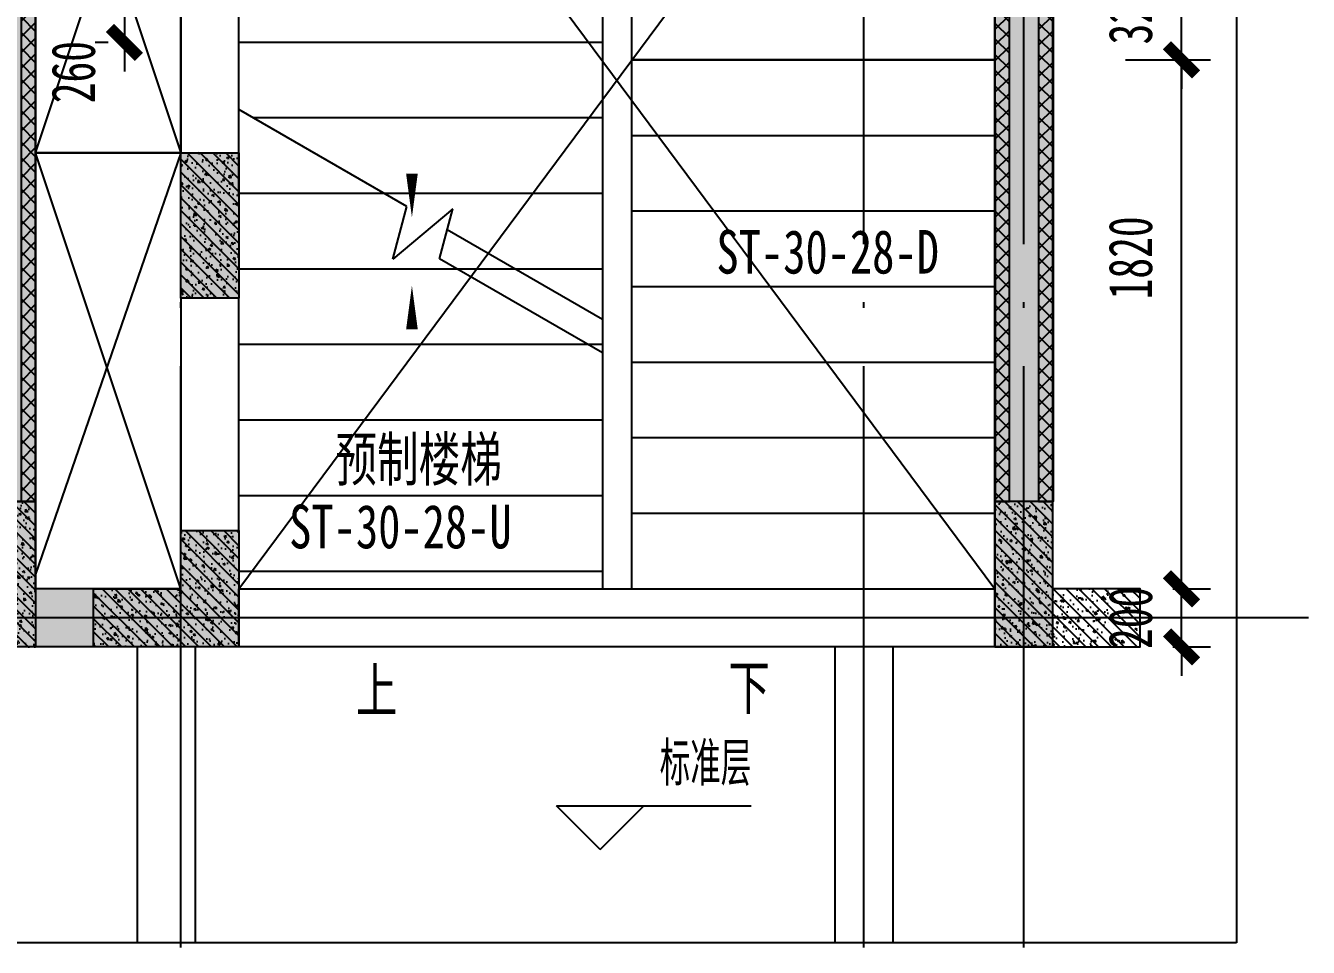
# Model space of a CAD drawing. Extents: x 1045983 to 1134482, y -686883 to -657183.
# Drawn here: x 1085391 to 1089804, y -681363 to -678191 of the extents above; entities that cross this region are included whole.
import ezdxf
from ezdxf.enums import TextEntityAlignment as Align
from ezdxf.xclip import XClip

# ---------------------------------------------------------------- set-up
doc = ezdxf.new("R2010")
doc.units = 0
doc.header["$LTSCALE"] = 1000
doc.header["$MEASUREMENT"] = 0
doc.header["$XCLIPFRAME"] = 2
doc.linetypes.add('125-核心筒-标准层$0$CONTINOUS', pattern=[0])
doc.linetypes.add('DOTE', pattern=[2.42, 2, -0.2, 0.02, -0.2])
doc.layers.get('0').update_dxf_attribs({"linetype": 'CONTINUOUS'})
doc.layers.get('Defpoints').update_dxf_attribs({"linetype": 'CONTINUOUS'})
for name, color, linetype in [('125-核心筒-标准层$0$S-SLAB-HOLE', 5, 'CONTINUOUS'), ('125-核心筒-标准层$0$S-WALL', 40, 'CONTINUOUS'), ('125-核心筒-标准层$0$S-WALL-BEAM', 120, 'CONTINUOUS'), ('125-核心筒-标准层$0$S-WALL-COLU', 252, '125-核心筒-标准层$0$CONTINOUS'), ('125-核心筒-标准层$0$S-WALL-COLU-HATC', 16, 'CONTINUOUS'), ('125-核心筒-标准层$0$S-WALL-HATC', 253, 'CONTINUOUS'), ('160-核心筒-1F$0$A-FLOR-STRS', 51, 'CONTINUOUS'), ('A-ANNO-DIMS', 3, 'CONTINUOUS'), ('S-ANNO-DOTE', 230, 'CONTINUOUS'), ('S-ANNO-THIN', 3, 'CONTINUOUS'), ('S-DETL-TEXT', 7, 'CONTINUOUS'), ('S-DIMS', 3, 'CONTINUOUS'), ('S-PC-FQ', 4, 'CONTINUOUS'), ('S-PC-FQ-WYQ', 4, 'CONTINUOUS'), ('S-WALL-BEAM', 120, 'CONTINUOUS'), ('S_A平-楼梯', 51, 'CONTINUOUS'), ('TEXT', 7, 'CONTINUOUS')]:
    doc.layers.add(name, color=color, linetype=linetype)
doc.layers.add('A标-符号图例', color=3, linetype='CONTINUOUS', lineweight=15)
doc.styles.add('-楷体_GB2312', font='')
doc.styles.add('TSSD_Label', font='tssdeng.shx', dxfattribs={"width": 0.7, "bigfont": 'hztxt.shx'})
doc.styles.add('宋体', font='', dxfattribs={"width": 0.8})
doc.styles.add('楷体GB312', font='', dxfattribs={"width": 0.7})
doc.styles.get('-楷体_GB2312').set_extended_font_data('楷体_GB2312')
doc.styles.get('宋体').set_extended_font_data('SimSun')
doc.styles.get('楷体GB312').set_extended_font_data('楷体_GB2312')
doc.dimstyles.new('TSSD_50_50', dxfattribs={"dimtxt": 150, "dimasz": 100, "dimexe": 100, "dimexo": 250, "dimgap": 100, "dimtad": 1, "dimdec": 0, "dimzin": 0, "dimdsep": 46, "dimtxsty": '楷体GB312', "dimblk": 'ARCHTICK', "dimcen": 0, "dimdle": 100, "dimclrt": 7, "dimadec": 0, "dimazin": 0, "dimtfac": 1, "dimtdec": 0, "dimtix": 1, "dimtmove": 2, "dimatfit": 3, "dimldrblk": 'ARCHTICK', "dimfxl": 1, "dimtolj": 1, "dimtzin": 0, "dimarcsym": 0})
pattern_1 = [(225, (-650407.22, -531464.02), (26.9407684, -26.9407684), []), (315, (-650407.22, -531464.02), (26.9407684, 26.9407684), [])]
pattern_2 = [(225, (-650407.22, -531614.02), (26.9407684, -26.9407684), []), (315, (-650407.22, -531614.02), (26.9407684, 26.9407684), [])]
pattern_3 = [(269.9942905, (110828.098, 3091305.449), (10.823449013, -18.751078648), [12.5, -25]), (29.9942905, (110828.098, 3091305.449), (10.82718595, 18.748921125), [12.5, -25]), (329.9942905, (110828.098, 3091305.449), (21.650634963, -0.002157522), [-25, 12.5])]

# ---------------------------------------------------------------- blocks, each defined once
blk = doc.blocks.new('3#轴线')
at = {"layer": 'S-ANNO-DOTE', "linetype": 'DOTE'}
for p, q in [((1037940.9, -618836.3), (1037940.9, -609913.2)), ((1040290.9, -618836.3), (1040290.9, -609913.2)), ((1040840.9, -618836.3), (1040840.9, -609913.2))]:
    blk.add_line(p, q, dxfattribs=at)
at = {"layer": 'S-ANNO-DOTE'}
blk.add_line((1041819.7, -617702.6), (1035563.3, -617702.6), dxfattribs=at)
blk = doc.blocks.new('125-核心筒-标准层')
at = {"layer": '125-核心筒-标准层$0$S-WALL-COLU-HATC'}
h = blk.add_hatch(dxfattribs=at)
h.set_pattern_fill('AR-CONC', color=256, scale=10)
h.set_pattern_definition([(50, (13387.076, -232307.834), (71.726018, -6.275213), [7.5, -82.5]), (355, (13387.076, -232307.83), (-13.875133, 75.219213), [6, -66]), (100.4514, (13393.05, -232308.36), (57.850938, 68.943954), [6.37402, -70.114211]), (46.1842, (13387.08, -232287.83), (106.724105, -16.5519), [11.25, -123.75]), (96.6356, (13395.97, -232289.21), (93.46627, 97.411787), [9.56103, -105.1713]), (351.1842, (13387.08, -232287.83), (93.466195, 97.41186), [9, -99]), (21, (13397.076, -232292.834), (59.690705, -40.261889), [7.5, -82.5]), (326, (13397.076, -232292.83), (24.331533, 72.515005), [6, -66]), (71.4514, (13402.05, -232296.19), (84.022263, 32.25305), [6.37402, -70.114211]), (37.5, (13387.076, -232307.834), (1.2159855, 33.2893854), [0, -65.2, 0, -67, 0, -66.25]), (7.5, (13387.076, -232307.834), (26.306954, 39.441171), [0, -38.2, 0, -63.7, 0, -25.25]), (327.5, (13364.776, -232307.834), (53.3822436, -2.2554872), [0, -25, 0, -78, 0, -103.5]), (317.5, (13354.776, -232307.834), (58.318617, 10.010498), [0, -32.5, 0, -51.8, 0, -73.5])])
h.paths.add_polyline_path([(1150, 5500), (950, 5500), (950, 5000), (1150, 5000)])
h = blk.add_hatch(dxfattribs=at)
h.set_pattern_fill('ANSI31', color=256, scale=250, style=0)
h.set_pattern_definition([(45, (13387.076, -232307.834), (-22.097087, 22.097087), [])])
h.paths.add_polyline_path([(950, 5000), (1150, 5000), (1150, 5500), (950, 5500)])
h = blk.add_hatch(dxfattribs=at)
h.set_pattern_fill('AR-CONC', color=256, scale=10)
h.set_pattern_definition([(50, (15689.61, -237762.724), (71.726018, -6.275213), [7.5, -82.5]), (355, (15689.61, -237762.72), (-13.875133, 75.219213), [6, -66]), (100.4514, (15695.59, -237763.246), (57.850938, 68.943954), [6.37402, -70.114211]), (46.1842, (15689.61, -237742.72), (106.724105, -16.5519), [11.25, -123.75]), (96.6356, (15698.5, -237744.1), (93.46627, 97.411787), [9.56103, -105.1713]), (351.1842, (15689.61, -237742.72), (93.466195, 97.41186), [9, -99]), (21, (15699.61, -237747.724), (59.690705, -40.261889), [7.5, -82.5]), (326, (15699.61, -237747.72), (24.331533, 72.515005), [6, -66]), (71.4514, (15704.586, -237751.08), (84.022263, 32.25305), [6.37402, -70.114211]), (37.5, (15689.611, -237762.724), (1.2159855, 33.2893854), [0, -65.2, 0, -67, 0, -66.25]), (7.5, (15689.61, -237762.724), (26.306954, 39.441171), [0, -38.2, 0, -63.7, 0, -25.25]), (327.5, (15667.311, -237762.724), (53.3822436, -2.2554872), [0, -25, 0, -78, 0, -103.5]), (317.5, (15657.31, -237762.724), (58.318617, 10.010498), [0, -32.5, 0, -51.8, 0, -73.5])])
h.paths.add_polyline_path([(-1850, 4000), (-1850, 4300), (-1650, 4300), (-1650, 3800), (-2150, 3800), (-2150, 4000)])
h = blk.add_hatch(dxfattribs=at)
h.set_pattern_fill('ANSI31', color=256, scale=250, style=0)
h.set_pattern_definition([(45, (15689.61, -237762.724), (-22.097087, 22.097087), [])])
h.paths.add_polyline_path([(-1850, 4000), (-1850, 4300), (-1650, 4300), (-1650, 3800), (-2150, 3800), (-2150, 4000)])
h = blk.add_hatch(dxfattribs=at)
h.set_pattern_fill('AR-CONC', color=256, scale=10)
h.set_pattern_definition([(50, (14087.076, -233457.834), (71.726018, -6.275213), [7.5, -82.5]), (355, (14087.076, -233457.83), (-13.875133, 75.219213), [6, -66]), (100.4514, (14093.05, -233458.36), (57.850938, 68.943954), [6.37402, -70.114211]), (46.1842, (14087.08, -233437.83), (106.724105, -16.5519), [11.25, -123.75]), (96.6356, (14095.97, -233439.21), (93.46627, 97.411787), [9.56103, -105.1713]), (351.1842, (14087.08, -233437.83), (93.466195, 97.41186), [9, -99]), (21, (14097.076, -233442.834), (59.690705, -40.261889), [7.5, -82.5]), (326, (14097.076, -233442.83), (24.331533, 72.515005), [6, -66]), (71.4514, (14102.05, -233446.19), (84.022263, 32.25305), [6.37402, -70.114211]), (37.5, (14087.076, -233457.834), (1.2159855, 33.2893854), [0, -65.2, 0, -67, 0, -66.25]), (7.5, (14087.076, -233457.834), (26.306954, 39.441171), [0, -38.2, 0, -63.7, 0, -25.25]), (327.5, (14064.776, -233457.834), (53.3822436, -2.2554872), [0, -25, 0, -78, 0, -103.5]), (317.5, (14054.776, -233457.834), (58.318617, 10.010498), [0, -32.5, 0, -51.8, 0, -73.5])])
h.paths.add_polyline_path([(1850, 4300), (1650, 4300), (1650, 3800), (1850, 3800)])
h = blk.add_hatch(dxfattribs=at)
h.set_pattern_fill('ANSI31', color=256, scale=250, style=0)
h.set_pattern_definition([(45, (14087.076, -233457.834), (-22.097087, 22.097087), [])])
h.paths.add_polyline_path([(1850, 4300), (1650, 4300), (1650, 3800), (1850, 3800)])
h = blk.add_hatch(dxfattribs=at)
h.set_pattern_fill('AR-CONC', color=256, scale=10)
h.set_pattern_definition([(50, (16687.05, -238136.99), (71.726018, -6.275213), [7.5, -82.5]), (355, (16687.05, -238136.99), (-13.875133, 75.219213), [6, -66]), (100.4514, (16693.03, -238137.51), (57.850938, 68.943954), [6.37402, -70.114211]), (46.1842, (16687.05, -238116.99), (106.724105, -16.5519), [11.25, -123.75]), (96.6356, (16695.95, -238118.37), (93.46627, 97.411787), [9.56103, -105.1713]), (351.1842, (16687.05, -238116.99), (93.466195, 97.41186), [9, -99]), (21, (16697.05, -238121.99), (59.690705, -40.261889), [7.5, -82.5]), (326, (16697.05, -238121.99), (24.331533, 72.515005), [6, -66]), (71.4514, (16702.03, -238125.345), (84.022263, 32.25305), [6.37402, -70.114211]), (37.5, (16687.052, -238136.99), (1.2159855, 33.2893854), [0, -65.2, 0, -67, 0, -66.25]), (7.5, (16687.052, -238136.99), (26.306954, 39.441171), [0, -38.2, 0, -63.7, 0, -25.25]), (327.5, (16664.752, -238136.99), (53.3822436, -2.2554872), [0, -25, 0, -78, 0, -103.5]), (317.5, (16654.752, -238136.99), (58.318617, 10.010498), [0, -32.5, 0, -51.8, 0, -73.5])])
h.paths.add_polyline_path([(1150, 4000), (1150, 4200), (950, 4200), (950, 3800), (1450, 3800), (1450, 4000)])
h = blk.add_hatch(dxfattribs=at)
h.set_pattern_fill('ANSI31', color=256, scale=250, style=0)
h.set_pattern_definition([(45, (16687.052, -238136.99), (-22.097087, 22.097087), [])])
h.paths.add_polyline_path([(1150, 4000), (1150, 4200), (950, 4200), (950, 3800), (1450, 3800), (1450, 4000)])
at = {"layer": '125-核心筒-标准层$0$S-WALL-HATC'}
for points in [[(1650, 5500), (1850, 5500), (1850, 7000), (1749.8, 7100), (1650, 7000)], [(-1850, 4000), (-1650, 3800), (-1650, 6634.3), (-1850, 6634.3)], [(950, 5350), (1150, 5350), (1150, 5500), (950, 5500)], [(1650, 5350), (1850, 5350), (1850, 5500), (1650, 5500)], [(950, 5350), (950, 5000), (1150, 5000), (1150, 5350)], [(1750, 3933.3), (1850, 4000), (1850, 5350), (1650, 5350), (1650, 4000)], [(1150, 4000), (1150, 4200), (950, 4200), (950, 3800)], [(-1850, 4000), (-1850, 3800), (-1650, 3800)], [(1150, 4000), (950, 3800), (1750, 3800), (1750, 3933.3), (1650, 4000)]]:
    blk.add_hatch(color=256, dxfattribs=at).paths.add_polyline_path(points)
at = {"layer": '125-核心筒-标准层$0$S-SLAB-HOLE'}
for points in [[(950, 4000), (-1650, 7500)], [(950, 7500), (-1650, 4000)], [(1650, 5500), (1150, 7000)], [(1650, 7000), (1150, 5500)], [(1150, 4000), (1650, 5500)], [(1150, 5500), (1650, 4050)]]:
    blk.add_lwpolyline(points, dxfattribs=at)
at = {"layer": '125-核心筒-标准层$0$S-WALL'}
for p, q in [((1650, 5500), (1650, 7000)), ((-1850, 3800), (-1850, 6634.3)), ((-1650, 3800), (-1650, 6634.3)), ((950, 5350), (950, 5500)), ((1150, 5350), (1150, 5500)), ((1650, 5350), (1650, 5500)), ((950, 5350), (950, 5000)), ((1150, 5000), (1150, 5350)), ((1650, 4000), (1650, 5350)), ((950, 5000), (1150, 5000)), ((1150, 4200), (950, 4200)), ((950, 4200), (950, 3800)), ((1150, 4000), (1150, 4200)), ((-1850, 4000), (-1850, 4000)), ((1150, 4000), (1650, 4000)), ((-1850, 3800), (-1650, 3800)), ((950, 3800), (1850, 3800))]:
    blk.add_line(p, q, dxfattribs=at)
at = {"layer": '125-核心筒-标准层$0$S-WALL-BEAM'}
for points in [[(950, 6900), (1150, 6900), (1150, 5500), (950, 5500)], [(1650, 5500), (1650, 5500), (1150, 5500), (1150, 5500)], [(950, 5000), (1150, 5000), (1150, 4200), (950, 4200)], [(-1650, 3800), (950, 3800), (950, 4000), (-1650, 4000)], [(-1300, 3800), (-1100, 3800), (-1100, 2400), (-1300, 2400)], [(1100, 3800), (1300, 3800), (1300, 2400), (1100, 2400)]]:
    blk.add_lwpolyline(points, close=True, dxfattribs=at)
at = {"layer": '125-核心筒-标准层$0$S-WALL-COLU', "lineweight": -2}
for points in [[(1150, 5500), (950, 5500), (950, 5000), (1150, 5000)], [(1850, 4300), (1650, 4300), (1650, 3800), (1850, 3800)]]:
    blk.add_lwpolyline(points, close=True, dxfattribs=at)
at = {"layer": '125-核心筒-标准层$0$S-WALL-COLU', "linetype": 'ByBlock'}
for points in [[(-1850, 4000), (-1850, 4300), (-1650, 4300), (-1650, 3800), (-2150, 3800), (-2150, 4000), (-1850, 4000)], [(1150, 4000), (1150, 4200), (950, 4200), (950, 3800), (1450, 3800), (1450, 4000), (1150, 4000)]]:
    blk.add_lwpolyline(points, dxfattribs=at)
blk = doc.blocks.new('_ArchTick')
at = {"color": 0, "linetype": 'ByBlock', "const_width": 0.4}
blk.add_lwpolyline([(-0.5, -0.5), (0.5, 0.5)], dxfattribs=at)
blk = doc.blocks.new('*D429')
at = {"layer": 'Defpoints', "color": 0, "transparency": 16777216}
for p in [(1086093.5, -677988.9), (1085730.9, -678248.9), (1085925.1, -678248.9)]:
    blk.add_point(p, dxfattribs=at)
at = {"layer": 'S-DIMS', "color": 0, "lineweight": -2, "transparency": 16777216}
for p, q in [((1085730.9, -677888.9), (1085730.9, -678348.9)), ((1085843.5, -677988.9), (1085630.9, -677988.9)), ((1085675.1, -678248.9), (1085630.9, -678248.9))]:
    blk.add_line(p, q, dxfattribs=at)
at = {"layer": 'S-DIMS', "color": 0, "lineweight": -2, "transparency": 16777216, "xscale": 100, "yscale": 100, "zscale": 100}
for p, rotation in [((1085730.9, -677988.9), 90), ((1085730.9, -678248.9), 270)]:
    blk.add_blockref('_ArchTick', p, dxfattribs=dict(at, rotation=rotation))
at = {"layer": 'S-DIMS', "color": 7, "transparency": 16777216, "insert": (1085555.9, -678351.2), "char_height": 150, "attachment_point": 5, "rotation": 90, "style": '楷体GB312'}
blk.add_mtext('\\A1;260', dxfattribs=at)
blk = doc.blocks.new('*D434')
at = {"layer": 'Defpoints', "color": 0, "transparency": 16777216}
for p in [(1089087.9, -677988.9), (1089367.5, -677988.9), (1088925.1, -678308.9)]:
    blk.add_point(p, dxfattribs=at)
at = {"layer": 'S-DIMS', "color": 0, "lineweight": -2, "transparency": 16777216}
for p, q in [((1089367.5, -677988.9), (1089367.5, -677888.9)), ((1089337.9, -677988.9), (1089467.5, -677988.9)), ((1089367.5, -678308.9), (1089367.5, -677988.9)), ((1089175.1, -678308.9), (1089467.5, -678308.9)), ((1089367.5, -678308.9), (1089367.5, -678408.9))]:
    blk.add_line(p, q, dxfattribs=at)
at = {"layer": 'S-DIMS', "color": 0, "lineweight": -2, "transparency": 16777216, "xscale": 100, "yscale": 100, "zscale": 100}
for p, rotation in [((1089367.5, -677988.9), 270), ((1089367.5, -678308.9), 90)]:
    blk.add_blockref('_ArchTick', p, dxfattribs=dict(at, rotation=rotation))
at = {"layer": 'S-DIMS', "color": 7, "transparency": 16777216, "insert": (1089192.5, -678148.9), "char_height": 150, "attachment_point": 5, "rotation": 90, "style": '楷体GB312'}
blk.add_mtext('\\A1;320', dxfattribs=at)
blk = doc.blocks.new('*D435')
at = {"layer": 'Defpoints', "color": 0, "transparency": 16777216}
for p in [(1088925.1, -678308.9), (1089367.5, -678308.9), (1089087.9, -680128.9)]:
    blk.add_point(p, dxfattribs=at)
at = {"layer": 'S-DIMS', "color": 0, "lineweight": -2, "transparency": 16777216}
for p, q in [((1089367.5, -680228.9), (1089367.5, -678208.9)), ((1089175.1, -678308.9), (1089467.5, -678308.9)), ((1089337.9, -680128.9), (1089467.5, -680128.9))]:
    blk.add_line(p, q, dxfattribs=at)
at = {"layer": 'S-DIMS', "color": 0, "lineweight": -2, "transparency": 16777216, "xscale": 100, "yscale": 100, "zscale": 100}
for p, rotation in [((1089367.5, -678308.9), 90), ((1089367.5, -680128.9), 270)]:
    blk.add_blockref('_ArchTick', p, dxfattribs=dict(at, rotation=rotation))
at = {"layer": 'S-DIMS', "color": 7, "transparency": 16777216, "insert": (1089192.5, -678990.4), "char_height": 150, "attachment_point": 5, "rotation": 90, "style": '楷体GB312'}
blk.add_mtext('\\A1;1820', dxfattribs=at)
blk = doc.blocks.new('*D436')
at = {"layer": 'Defpoints', "color": 0, "transparency": 16777216}
for p in [(1089087.9, -680128.9), (1089367.5, -680128.9), (1089087.9, -680328.9)]:
    blk.add_point(p, dxfattribs=at)
at = {"layer": 'S-DIMS', "color": 0, "lineweight": -2, "transparency": 16777216}
for p, q in [((1089367.5, -680128.9), (1089367.5, -680028.9)), ((1089337.9, -680128.9), (1089467.5, -680128.9)), ((1089367.5, -680328.9), (1089367.5, -680128.9)), ((1089337.9, -680328.9), (1089467.5, -680328.9)), ((1089367.5, -680328.9), (1089367.5, -680428.9))]:
    blk.add_line(p, q, dxfattribs=at)
at = {"layer": 'S-DIMS', "color": 0, "lineweight": -2, "transparency": 16777216, "xscale": 100, "yscale": 100, "zscale": 100}
for p, rotation in [((1089367.5, -680128.9), 270), ((1089367.5, -680328.9), 90)]:
    blk.add_blockref('_ArchTick', p, dxfattribs=dict(at, rotation=rotation))
at = {"layer": 'S-DIMS', "color": 7, "transparency": 16777216, "insert": (1089192.5, -680228.9), "char_height": 150, "attachment_point": 5, "rotation": 90, "style": '楷体GB312'}
blk.add_mtext('\\A1;200', dxfattribs=at)
blk = doc.blocks.new('B-YNQ3')
at = {"layer": 'S-PC-FQ-WYQ'}
h = blk.add_hatch(dxfattribs=at)
h.set_pattern_fill('ANSI37', color=256, scale=12, angle=90)
h.set_pattern_definition([(135, (-992358.283, 833989.707), (-26.9407684, -26.9407684), []), (225, (-992358.283, 833989.707), (26.9407684, -26.9407684), [])])
h.paths.add_polyline_path([(-130555.6, 319088.3), (-130505.6, 319088.3), (-130505.9, 321488.4), (-130555.9, 321488.4)])
h = blk.add_hatch(dxfattribs=at)
h.set_pattern_fill('ANSI37', color=256, scale=12, angle=90)
h.set_pattern_definition([(135, (-992208.283, 833989.707), (-26.9407684, -26.9407684), []), (225, (-992208.283, 833989.707), (26.9407684, -26.9407684), [])])
h.paths.add_polyline_path([(-130405.6, 319088.3), (-130355.6, 319088.3), (-130355.9, 321488.4), (-130405.9, 321488.4)])
for points in [[(-130555.6, 319088.3), (-130505.6, 319088.3), (-130505.9, 321488.4), (-130555.9, 321488.4)], [(-130555.9, 321488.4), (-130355.9, 321488.4), (-130355.6, 319088.3), (-130555.6, 319088.3)], [(-130405.6, 319088.3), (-130355.6, 319088.3), (-130355.9, 321488.4), (-130405.9, 321488.4)]]:
    blk.add_lwpolyline(points, close=True, dxfattribs=at)
blk = doc.blocks.new('B-YWQ3')
at = {"layer": 'S-PC-FQ'}
h = blk.add_hatch(dxfattribs=at)
h.set_pattern_fill('HONEY', color=6, scale=100, angle=-90.0057)
h.set_pattern_definition(pattern_3)
h.paths.add_polyline_path([(-138306, 330338.4), (-138306, 330238.4), (-138556, 330238.4), (-138556, 330338.4)])
h = blk.add_hatch(dxfattribs=at)
h.set_pattern_fill('HONEY', color=6, scale=100, angle=-90.0057)
h.set_pattern_definition(pattern_3)
h.paths.add_polyline_path([(-137306, 330338.4), (-137306, 330238.4), (-137056, 330238.4), (-137056, 330338.4)])
at = {"layer": 'S-PC-FQ-WYQ'}
h = blk.add_hatch(dxfattribs=at)
h.set_pattern_fill('ANSI37', color=256, scale=12, angle=180)
h.set_pattern_definition(pattern_1)
h.paths.add_polyline_path([(-138905.8, 330388.4), (-138905.8, 330338.4), (-138306, 330338.4), (-138306, 330388.4)])
h = blk.add_hatch(dxfattribs=at)
h.set_pattern_fill('ANSI37', color=256, scale=12, angle=180)
h.set_pattern_definition(pattern_1)
h.paths.add_polyline_path([(-136705.8, 330338.4), (-136705.8, 330388.4), (-137306, 330388.4), (-137306, 330338.4)])
h = blk.add_hatch(dxfattribs=at)
h.set_pattern_fill('ANSI37', color=256, scale=12, angle=180)
h.set_pattern_definition(pattern_2)
h.paths.add_polyline_path([(-138905.8, 330238.4), (-138905.8, 330188.4), (-138306, 330188.4), (-138306, 330238.4)])
h = blk.add_hatch(dxfattribs=at)
h.set_pattern_fill('ANSI37', color=256, scale=12, angle=180)
h.set_pattern_definition(pattern_2)
h.paths.add_polyline_path([(-136705.8, 330188.4), (-136705.8, 330238.4), (-137306, 330238.4), (-137306, 330188.4)])
at = {"layer": 'S-PC-FQ', "color": 6}
for points in [[(-138306, 330338.4), (-138306, 330238.4), (-138556, 330238.4), (-138556, 330338.4)], [(-137306, 330338.4), (-137306, 330238.4), (-137056, 330238.4), (-137056, 330338.4)]]:
    blk.add_lwpolyline(points, close=True, dxfattribs=at)
at = {"layer": 'S-PC-FQ-WYQ'}
for points in [[(-138905.8, 330338.4), (-138905.8, 330388.4), (-138306, 330388.4), (-138306, 330338.4)], [(-138306, 330188.4), (-138306, 330388.4), (-138905.8, 330388.4), (-138905.8, 330188.4)], [(-138306, 330388.4), (-137306, 330388.4), (-137306, 330188.4), (-138306, 330188.4)], [(-136705.8, 330338.4), (-136705.8, 330388.4), (-137306, 330388.4), (-137306, 330338.4)], [(-137306, 330188.4), (-137306, 330388.4), (-136705.8, 330388.4), (-136705.8, 330188.4)], [(-138905.8, 330188.4), (-138905.8, 330238.4), (-138306, 330238.4), (-138306, 330188.4)], [(-136705.8, 330188.4), (-136705.8, 330238.4), (-137306, 330238.4), (-137306, 330188.4)]]:
    blk.add_lwpolyline(points, close=True, dxfattribs=at)
blk = doc.blocks.new('B-YNQ2')
at = {"layer": 'S-PC-FQ-WYQ'}
h = blk.add_hatch(dxfattribs=at)
h.set_pattern_fill('ANSI37', color=256, scale=12, angle=90)
h.set_pattern_definition([(135, (-988908.033, 837089.835), (-26.9407684, -26.9407684), []), (225, (-988908.033, 837089.835), (26.9407684, -26.9407684), [])])
h.paths.add_polyline_path([(-127105.4, 321688.4), (-127055.4, 321688.4), (-127055.6, 324388.4), (-127105.6, 324388.4)])
h = blk.add_hatch(dxfattribs=at)
h.set_pattern_fill('ANSI37', color=256, scale=12, angle=90)
h.set_pattern_definition([(135, (-988758.033, 837089.835), (-26.9407684, -26.9407684), []), (225, (-988758.033, 837089.835), (26.9407684, -26.9407684), [])])
h.paths.add_polyline_path([(-126955.4, 321688.4), (-126905.4, 321688.4), (-126905.6, 324388.4), (-126955.6, 324388.4)])
for points in [[(-127105.4, 321688.4), (-127055.4, 321688.4), (-127055.6, 324388.4), (-127105.6, 324388.4)], [(-127105.6, 324388.4), (-126905.6, 324388.4), (-126905.4, 321688.4), (-127105.4, 321688.4)], [(-126955.4, 321688.4), (-126905.4, 321688.4), (-126905.6, 324388.4), (-126955.6, 324388.4)]]:
    blk.add_lwpolyline(points, close=True, dxfattribs=at)
blk = doc.blocks.new('A$C7D105B74')
at = {"layer": 'S-PC-FQ-WYQ'}
for name, p in [('B-YWQ3', (136505.8, -330188.4)), ('B-YNQ2', (127106.2, -324888.4)), ('B-YNQ3', (127056.1, -322288.4))]:
    blk.add_blockref(name, p, dxfattribs=at)

msp = doc.modelspace()

# ---------------------------------------------------------------- linework, layer by layer
at = {"layer": '160-核心筒-1F$0$A-FLOR-STRS'}
for p, q in [((1087375.1, -677988.9), (1087375.1, -680128.9)), ((1087475.1, -677988.9), (1087475.1, -680128.9)), ((1087375.1, -678248.9), (1086125.1, -678248.9)), ((1087375.1, -678248.9), (1086125.1, -678248.9)), ((1087475.1, -678308.9), (1088725.1, -678308.9)), ((1088725.1, -678308.9), (1087475.1, -678308.9)), ((1086702.9, -678814), (1086125.1, -678480.4)), ((1087375.1, -678508.9), (1086174.6, -678508.9)), ((1087475.1, -678568.9), (1088725.1, -678568.9)), ((1087375.1, -678768.9), (1086125.1, -678768.9)), ((1086654.6, -678994.4), (1086702.9, -678814)), ((1086860.6, -678821.5), (1086654.6, -678994.4)), ((1086814.5, -678993.9), (1086860.6, -678821.5)), ((1087475.1, -678828.9), (1088725.1, -678828.9)), ((1087375.1, -679202), (1086841.3, -678893.9)), ((1087375.1, -679317.5), (1086814.5, -678993.9)), ((1087375.1, -679028.9), (1086125.1, -679028.9)), ((1087475.1, -679088.9), (1088725.1, -679088.9)), ((1087375.1, -679288.9), (1086125.1, -679288.9)), ((1087475.1, -679348.9), (1088725.1, -679348.9)), ((1087375.1, -679548.9), (1086125.1, -679548.9)), ((1087475.1, -679608.9), (1088725.1, -679608.9)), ((1087375.1, -679808.9), (1086125.1, -679808.9)), ((1087475.1, -679868.9), (1088725.1, -679868.9)), ((1087375.1, -680068.9), (1086125.1, -680068.9)), ((1087475.1, -680128.9), (1088725.1, -680128.9))]:
    msp.add_line(p, q, dxfattribs=at)
at = {"layer": 'A标-符号图例'}
for points in [[(1088020.1, -680502.9, 0, 0, 0), (1088020.1, -677662.3, 0, 0, 0), (1086720.1, -677662.3, 0, 0, 0), (1086720.1, -678851, 0, 40, 0), (1086720.1, -678701, 0, 0, 0)], [(1086720.1, -680615.4, 0, 0, 0), (1086720.1, -679085.9, 0, 40, 0), (1086720.1, -679235.9, 0, 0, 0)]]:
    msp.add_lwpolyline(points, format="xyseb", dxfattribs=at)
at = {"layer": 'S-ANNO-THIN'}
for p, q in [((1087367.3, -681026.2), (1087217.3, -680876.2)), ((1087217.3, -680876.2), (1087517.3, -680876.2)), ((1087367.3, -681026.2), (1087517.3, -680876.2)), ((1087517.3, -680876.2), (1087887.5, -680876.2))]:
    msp.add_line(p, q, dxfattribs=at)
at = {"layer": 'S-WALL-BEAM'}
msp.add_lwpolyline([(1086125.1, -680328.9), (1086125.1, -680128.9), (1088725.1, -680128.9), (1088725.1, -680328.9)], close=True, dxfattribs=at)

# ---------------------------------------------------------------- block references
ref = msp.add_blockref('125-核心筒-标准层', (1087075.1, -684128.9), dxfattribs=dict(xscale=-1))
XClip(ref).set_block_clipping_path([(-2481.0759214151, 2781.6101389966), (2571.549439077, 9132.6919238198)])
at = {"layer": 'A-ANNO-DIMS'}
msp.add_blockref('A$C7D105B74', (1088725.1, -676628.9), dxfattribs=at)
at = {"layer": 'S_A平-楼梯'}
msp.add_blockref('3#轴线', (47984.2, -62526.4), dxfattribs=at)

# ---------------------------------------------------------------- texts
at = {"layer": 'S-ANNO-THIN', "style": 'TSSD_Label', "width": 0.7}
msp.add_text('标准层', height=150, dxfattribs=at).set_placement((1087887.5, -680851.2), align=Align.BOTTOM_RIGHT)
at = {"layer": 'S-DETL-TEXT', "style": '宋体', "width": 0.75}
for s, p in [('ST-30-28-D', (1088150.3, -679089.3)), ('ST-30-28-U', (1086680.4, -680034.7))]:
    msp.add_text(s, height=150, dxfattribs=at).set_placement(p, align=Align.BOTTOM_CENTER)
at = {"layer": 'TEXT', "ltscale": 99, "style": '-楷体_GB2312', "width": 0.7}
for s, p in [('预制楼梯', (1086456.7, -679758)), ('上', (1086526.7, -680552.9)), ('下', (1087808.4, -680543.5))]:
    msp.add_text(s, height=150, dxfattribs=at).set_placement(p)

# ---------------------------------------------------------------- dimensions: what is measured, and where the dimension line sits
at = {"layer": 'S-DIMS'}
for base, p1, p2, picture, middle in [((1085730.9, -678248.9), (1086093.5, -677988.9), (1085925.1, -678248.9), '*D429', (1085555.9, -678351.2)), ((1089367.5, -678308.9), (1089087.9, -680128.9), (1088925.1, -678308.9), '*D435', (1089192.5, -678990.4))]:
    dim = msp.add_linear_dim(base=base, p1=p1, p2=p2, angle=90, dimstyle='TSSD_50_50', dxfattribs=at)
    dim.commit()
    dim.dimension.update_dxf_attribs({"geometry": picture, "text_midpoint": middle, "dimtype": 160})
for base, p1, p2, picture, middle in [((1089367.5, -677988.9), (1088925.1, -678308.9), (1089087.9, -677988.9), '*D434', (1089192.5, -678148.9)), ((1089367.5, -680128.9), (1089087.9, -680328.9), (1089087.9, -680128.9), '*D436', (1089192.5, -680228.9))]:
    dim = msp.add_linear_dim(base=base, p1=p1, p2=p2, angle=90, dimstyle='TSSD_50_50', dxfattribs=at)
    dim.commit()
    dim.dimension.update_dxf_attribs({"geometry": picture, "text_midpoint": middle})

doc.saveas('drawing.dxf')
